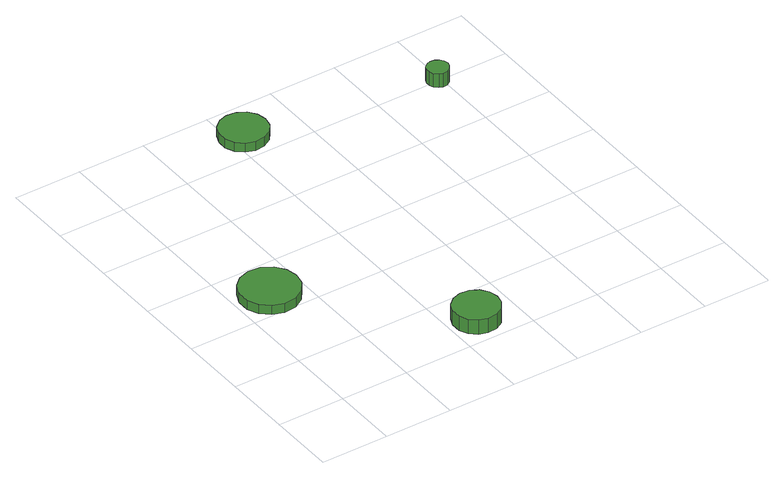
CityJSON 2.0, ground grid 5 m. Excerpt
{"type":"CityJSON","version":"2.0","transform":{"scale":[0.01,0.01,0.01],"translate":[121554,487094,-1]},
"CityObjects":{
"tree1":{"type":"SolitaryVegetationObject","attributes":{"function":"something"},"geometry":[{"type":"MultiSurface","lod":"1","boundaries":[[[0,1,2,3,4,5,6,7,8,9,10,11,12,13,14]],[[15,16,17,18,19,20,21,22,23,24,25,26,27,28,29]],[[0,29,28,1]],[[1,28,27,2]],[[2,27,26,3]],[[3,26,25,4]],[[4,25,24,5]],[[5,24,23,6]],[[6,23,22,7]],[[7,22,21,8]],[[8,21,20,9]],[[9,20,19,10]],[[10,19,18,11]],[[11,18,17,12]],[[12,17,16,13]],[[13,16,15,14]],[[14,15,29,0]]]}]},
"tree2":{"type":"SolitaryVegetationObject","attributes":{"function":"something"},"geometry":[{"type":"MultiSurface","lod":"1","boundaries":[[[30,31,32,33,34,35,36,37,38,39,40,41,42,43,44]],[[45,46,47,48,49,50,51,52,53,54,55,56,57,58,59]],[[30,59,58,31]],[[31,58,57,32]],[[32,57,56,33]],[[33,56,55,34]],[[34,55,54,35]],[[35,54,53,36]],[[36,53,52,37]],[[37,52,51,38]],[[38,51,50,39]],[[39,50,49,40]],[[40,49,48,41]],[[41,48,47,42]],[[42,47,46,43]],[[43,46,45,44]],[[44,45,59,30]]]}]},
"tree3":{"type":"SolitaryVegetationObject","attributes":{"function":"something"},"geometry":[{"type":"MultiSurface","lod":"1","boundaries":[[[60,61,62,63,64,65,66,67,68,69,70,71,72,73,74]],[[75,76,77,78,79,80,81,82,83,84,85,86,87,88,89]],[[60,89,88,61]],[[61,88,87,62]],[[62,87,86,63]],[[63,86,85,64]],[[64,85,84,65]],[[65,84,83,66]],[[66,83,82,67]],[[67,82,81,68]],[[68,81,80,69]],[[69,80,79,70]],[[70,79,78,71]],[[71,78,77,72]],[[72,77,76,73]],[[73,76,75,74]],[[74,75,89,60]]]}]},
"tree4":{"type":"SolitaryVegetationObject","attributes":{"function":"something"},"geometry":[{"type":"MultiSurface","lod":"1","boundaries":[[[90,91,92,93,94,95,96,97,98,99,100,101,102,103,104]],[[105,106,107,108,109,110,111,112,113,114,115,116,117,118,119]],[[90,119,118,91]],[[91,118,117,92]],[[92,117,116,93]],[[93,116,115,94]],[[94,115,114,95]],[[95,114,113,96]],[[96,113,112,97]],[[97,112,111,98]],[[98,111,110,99]],[[99,110,109,100]],[[100,109,108,101]],[[101,108,107,102]],[[102,107,106,103]],[[103,106,105,104]],[[104,105,119,90]]]}]}
},
"vertices":[
[464,1199,130],[446,1285,130],[394,1357,130],[317,1402,130],[228,1411,130],[144,1383,130],[78,1324,130],[42,1243,130],[42,1154,130],[78,1073,130],[144,1014,130],[228,986,130],[317,995,130],[394,1040,130],[446,1112,130],[446,1112,58],[394,1040,58],[317,995,58],[228,986,58],[144,1014,58],[78,1073,58],[42,1154,58],[42,1243,58],[78,1324,58],[144,1383,58],[228,1411,58],[317,1402,58],[394,1357,58],[446,1285,58],[464,1199,58],
[1371,224,173],[1356,292,173],[1316,348,173],[1256,382,173],[1187,389,173],[1121,368,173],[1070,322,173],[1042,259,173],[1042,189,173],[1070,126,173],[1121,80,173],[1187,59,173],[1256,66,173],[1316,100,173],[1356,156,173],[1356,156,58],[1316,100,58],[1256,66,58],[1187,59,58],[1121,80,58],[1070,126,58],[1042,189,58],[1042,259,58],[1070,322,58],[1121,368,58],[1187,389,58],[1256,382,58],[1316,348,58],[1356,292,58],[1371,224,58],
[1264,2717,130],[1250,2787,130],[1207,2845,130],[1145,2881,130],[1074,2889,130],[1006,2867,130],[952,2819,130],[923,2753,130],[923,2681,130],[952,2616,130],[1006,2568,130],[1074,2546,130],[1145,2553,130],[1207,2589,130],[1250,2647,130],[1250,2647,59],[1207,2589,59],[1145,2553,59],[1074,2546,59],[1006,2568,59],[952,2616,59],[923,2681,59],[923,2753,59],[952,2819,59],[1006,2867,59],[1074,2889,59],[1145,2881,59],[1207,2845,59],[1250,2787,59],[1264,2717,59],
[2552,2508,167],[2545,2540,167],[2526,2566,167],[2497,2582,167],[2465,2586,167],[2434,2576,167],[2409,2554,167],[2396,2524,167],[2396,2491,167],[2409,2461,167],[2434,2439,167],[2465,2429,167],[2497,2433,167],[2526,2449,167],[2545,2476,167],[2545,2476,59],[2526,2449,59],[2497,2433,59],[2465,2429,59],[2434,2439,59],[2409,2461,59],[2396,2491,59],[2396,2524,59],[2409,2554,59],[2434,2576,59],[2465,2586,59],[2497,2582,59],[2526,2566,59],[2545,2540,59],[2552,2508,59]
]}
